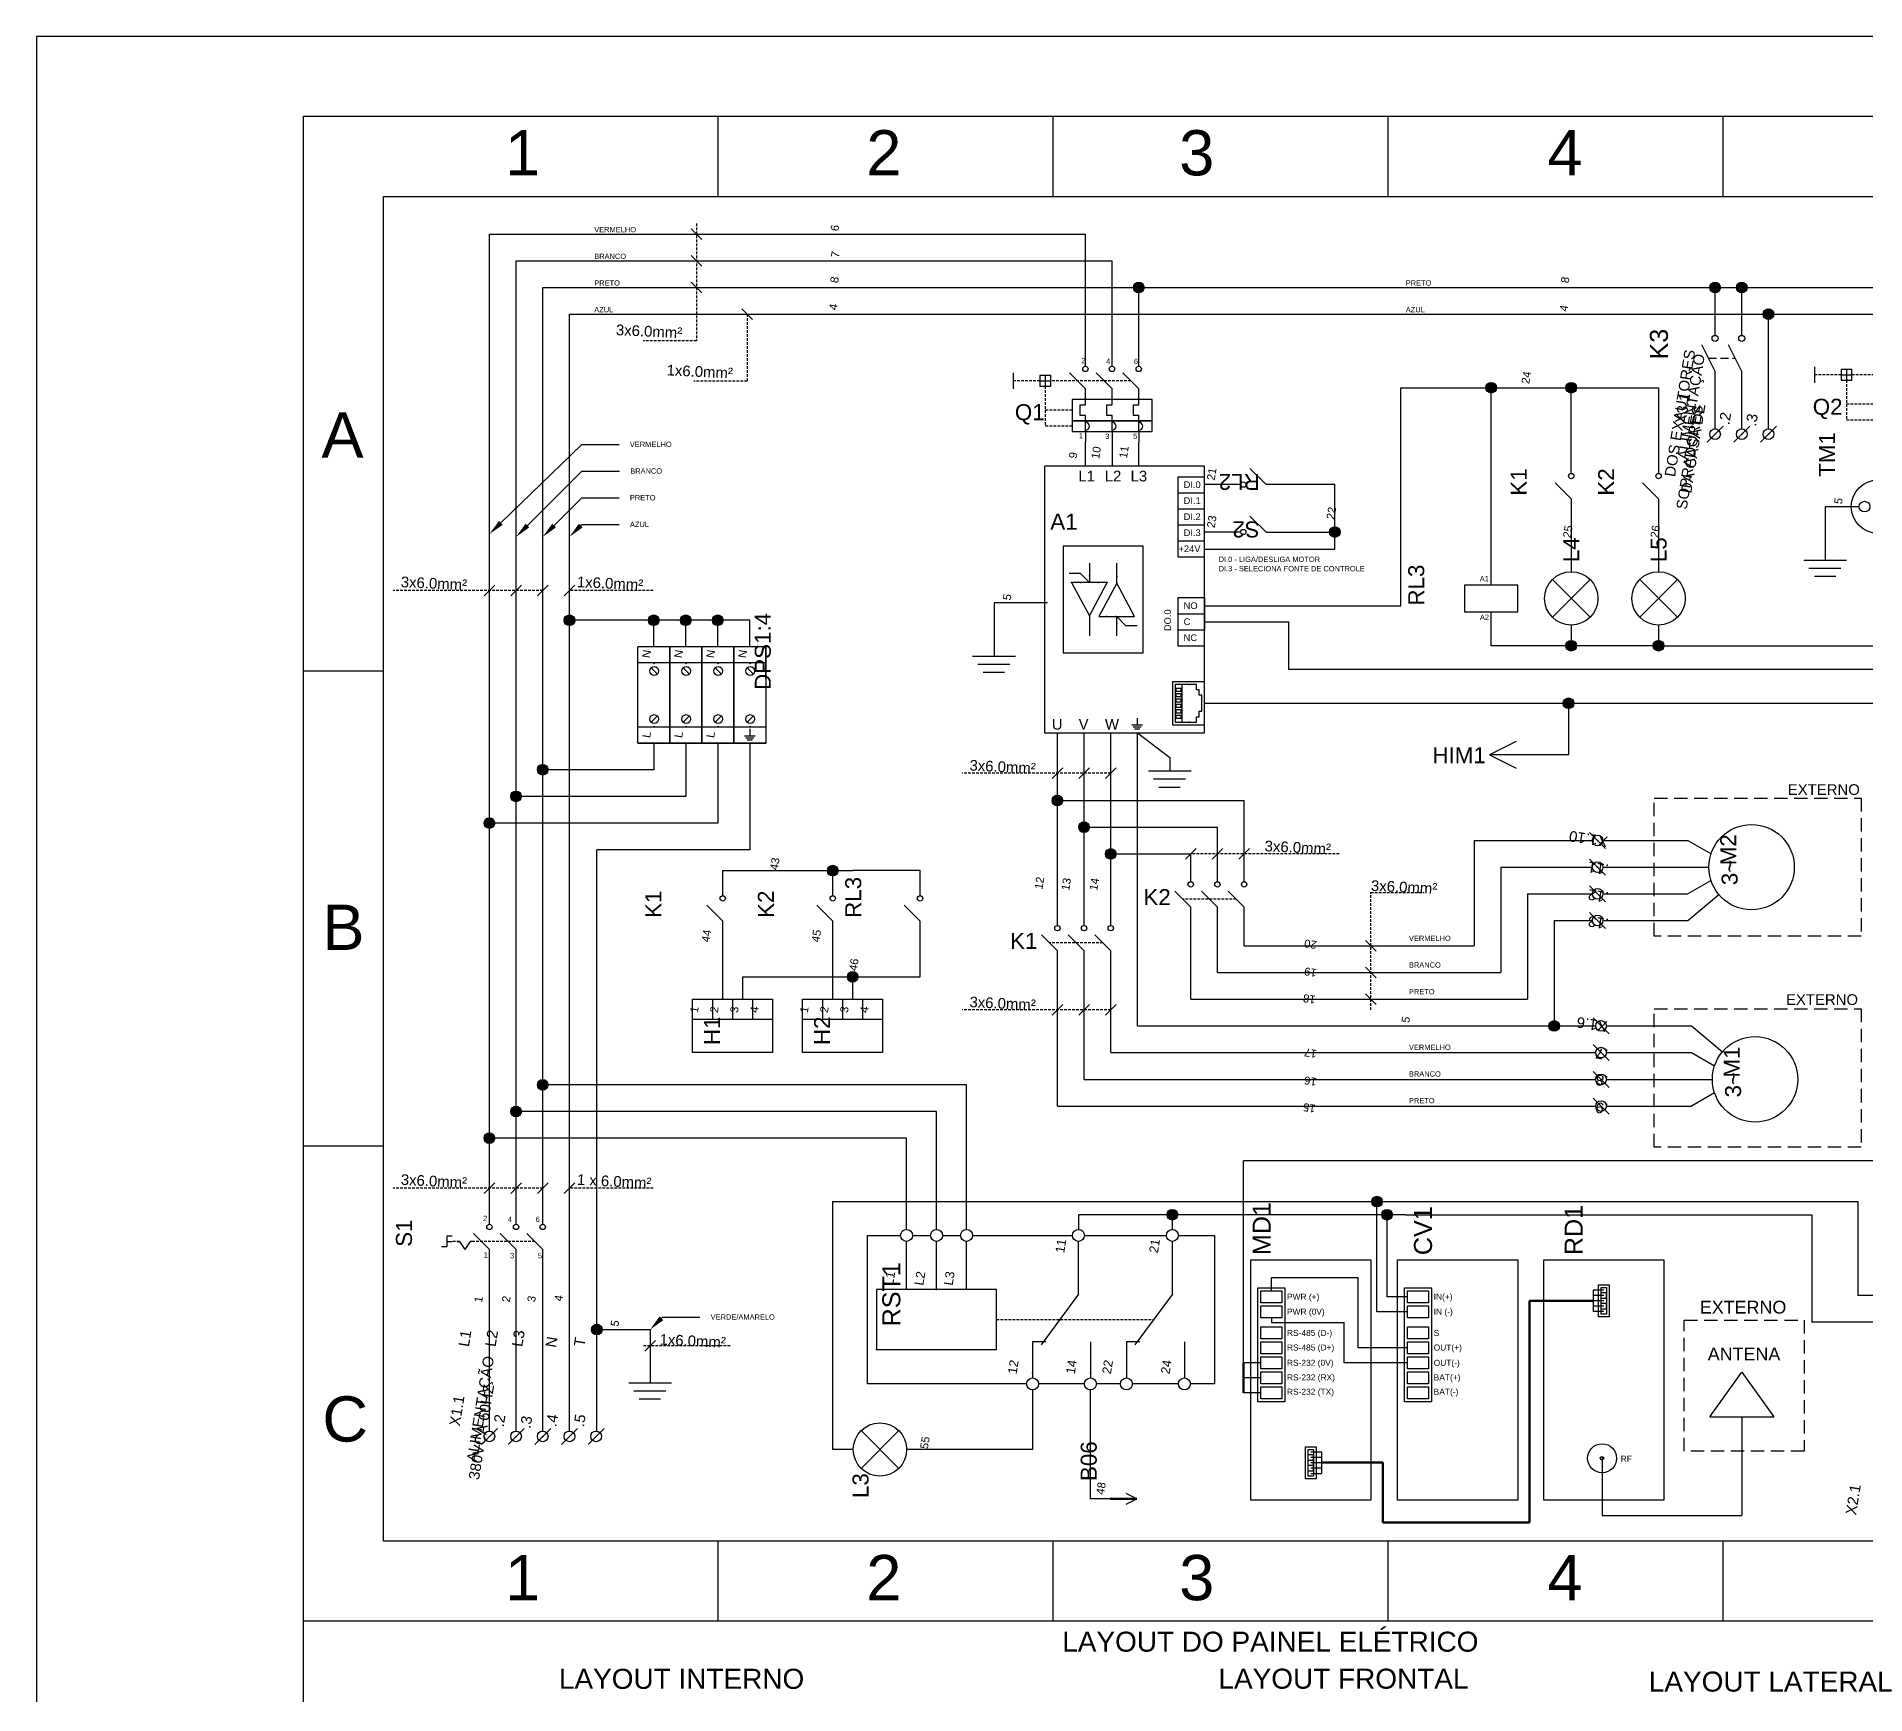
# Model space of a CAD drawing. Header units: millimetres. Extents: x 100 to 940, y 30 to 694.
# Drawn here: x 100 to 442.8, y 383.3 to 693.9 of the extents above; entities that cross this region are included whole.
import ezdxf
from ezdxf import colors
from ezdxf.entities.mleader import LeaderData, LeaderLine
from ezdxf.enums import TextEntityAlignment as Align
from ezdxf.math import Vec2, Vec3

# ---------------------------------------------------------------- set-up
doc = ezdxf.new("R2010")
doc.units = ezdxf.units.MM
doc.linetypes.add('DASHED', pattern=[0.75, 0.5, -0.25])
doc.styles.add('Annotative', font='arial.ttf')
doc.styles.add('Notes', font='arial.ttf', dxfattribs={"height": 3})

msp = doc.modelspace()

# ---------------------------------------------------------------- hatches: boundary and pattern name
for points in [[(307.57, 646.92, 1), (305.57, 646.92, 1)], [(415.6, 646.92, 1), (413.6, 646.92, 1)], [(420.6, 646.92, 1), (418.6, 646.92, 1)], [(425.6, 641.92, 1), (423.6, 641.92, 1)], [(373.64, 628.14, 1), (371.64, 628.14, 1)], [(388.64, 628.14, 1), (386.64, 628.14, 1)], [(344.32, 601.09, 1), (342.32, 601.09, 1)], [(200.87, 584.56, 1), (198.87, 584.56, 1)], [(216.67, 584.56, 1), (214.67, 584.56, 1)], [(222.67, 584.56, 1), (220.67, 584.56, 1)], [(228.67, 584.56, 1), (226.67, 584.56, 1)], [(388.64, 579.8, 1), (386.64, 579.8, 1)], [(405.01, 579.8, 1), (403.01, 579.8, 1)], [(388.14, 569, 1), (386.14, 569, 1)], [(195.87, 556.56, 1), (193.87, 556.56, 1)], [(190.87, 551.56, 1), (188.87, 551.56, 1)], [(292.33, 550.78, 1), (290.33, 550.78, 1)], [(185.87, 546.56, 1), (183.87, 546.56, 1)], [(297.33, 545.78, 1), (295.33, 545.78, 1)], [(302.33, 540.78, 1), (300.33, 540.78, 1)], [(250.22, 537.65, 1), (248.22, 537.65, 1)], [(253.97, 517.75, 1), (251.97, 517.75, 1)], [(385.44, 508.54, 1), (383.44, 508.54, 1)], [(195.87, 497.52, 1), (193.87, 497.52, 1)], [(190.87, 492.52, 1), (188.87, 492.52, 1)], [(185.87, 487.52, 1), (183.87, 487.52, 1)], [(352.23, 475.63, 1), (350.23, 475.63, 1)], [(313.88, 473.17, 1), (311.88, 473.17, 1)], [(354.12, 473.17, 1), (352.12, 473.17, 1)], [(206, 451.65, 1), (204, 451.65, 1)]]:
    msp.add_hatch(color=256).paths.add_polyline_path(points)

# ---------------------------------------------------------------- linework, layer by layer
for p, q in [((227.78, 664), (227.78, 679)), ((290.56, 664), (290.56, 679)), ((353.33, 664), (353.33, 679)), ((416.11, 664), (416.11, 679)), ((184.87, 601.2), (184.87, 656.92)), ((184.87, 656.92), (296.57, 656.92)), ((222.7, 657.92), (224.7, 655.92)), ((296.57, 634.17), (296.57, 656.92)), ((189.87, 601.2), (189.87, 651.92)), ((189.87, 651.92), (301.57, 651.92)), ((222.7, 652.92), (224.7, 650.92)), ((301.57, 634.17), (301.57, 651.92)), ((222.7, 647.92), (224.7, 645.92)), ((194.87, 601.2), (194.87, 646.92)), ((194.87, 646.92), (410.6, 646.92)), ((306.57, 634.17), (306.57, 646.92)), ((410.6, 646.92), (513.59, 646.92)), ((199.87, 432.64), (199.87, 641.92)), ((199.87, 641.92), (410.6, 641.92)), ((232.2, 642.92), (234.2, 640.92)), ((410.6, 641.92), (518.59, 641.92)), ((296.57, 632.17), (296.57, 634.17)), ((301.57, 632.17), (301.57, 634.17)), ((306.57, 632.17), (306.57, 634.17)), ((414.6, 631.2), (412.12, 636.16)), ((419.6, 631.2), (417.12, 636.16)), ((283.07, 630.92), (283.07, 627.92)), ((296.57, 627.92), (293.57, 630.92)), ((301.57, 627.92), (298.57, 630.92)), ((306.57, 627.92), (303.57, 630.92)), ((433.21, 632.08), (433.21, 629.08)), ((439.21, 631.58), (439.21, 629.58)), ((288.07, 629.42), (290.07, 629.42)), ((289.07, 630.42), (289.07, 628.42)), ((296.57, 625.92), (296.57, 627.92)), ((301.57, 625.92), (301.57, 627.92)), ((306.57, 625.92), (306.57, 627.92)), ((438.21, 630.58), (440.21, 630.58)), ((295.57, 622.92), (295.57, 624.92)), ((295.57, 624.92), (296.57, 624.91)), ((296.57, 624.91), (296.57, 625.92)), ((300.57, 622.92), (300.57, 624.92)), ((300.57, 624.92), (301.57, 624.92)), ((301.57, 624.92), (301.57, 625.92)), ((305.57, 622.92), (305.57, 624.92)), ((305.57, 624.92), (306.57, 624.92)), ((306.57, 624.92), (306.57, 625.92)), ((296.57, 622.92), (295.57, 622.92)), ((296.57, 621.92), (296.57, 622.92)), ((296.57, 619.92), (296.57, 621.92)), ((301.57, 622.92), (300.57, 622.92)), ((301.57, 621.92), (301.57, 622.92)), ((301.57, 619.92), (301.57, 621.92)), ((306.57, 622.92), (305.57, 622.92)), ((306.57, 621.92), (306.57, 622.92)), ((306.57, 619.92), (306.57, 621.92)), ((413.1, 617.94), (416.1, 620.94)), ((418.1, 617.94), (421.1, 620.94)), ((423.1, 617.94), (426.1, 620.94)), ((296.57, 619.92), (296.57, 617.92)), ((296.57, 613.46), (296.57, 617.92)), ((301.57, 619.92), (301.57, 617.92)), ((301.57, 617.92), (301.57, 613.46)), ((306.57, 619.92), (306.57, 617.92)), ((306.57, 613.46), (306.57, 617.92)), ((313.89, 611.46), (313.89, 596.46)), ((313.89, 611.46), (318.89, 611.46)), ((330.43, 609.99), (327.43, 612.99)), ((387.64, 607.33), (384.64, 610.33)), ((404.01, 607.33), (401.01, 610.33)), ((313.89, 608.46), (318.89, 608.46)), ((325.68, 609.99), (318.89, 609.99)), ((343.32, 609.99), (330.43, 609.99)), ((343.32, 597.89), (343.32, 609.99)), ((313.89, 605.46), (318.89, 605.46)), ((330.43, 601.09), (327.43, 604.09)), ((441.62, 605.84), (435.25, 605.84)), ((435.25, 605.84), (435.25, 595.84)), ((184.87, 471.38), (184.87, 601.2)), ((189.87, 471.38), (189.87, 601.2)), ((194.87, 471.38), (194.87, 601.2)), ((313.89, 602.46), (318.89, 602.46)), ((325.68, 601.09), (318.89, 601.09)), ((330.43, 601.09), (343.32, 601.09)), ((313.89, 599.46), (318.89, 599.46)), ((313.89, 596.46), (318.89, 596.46)), ((318.89, 597.89), (322.09, 597.89)), ((318.89, 593.46), (318.89, 596.46)), ((322.09, 597.89), (343.32, 597.89)), ((295.66, 593.33), (293.52, 593.33)), ((297.32, 591.67), (295.66, 593.33)), ((297.32, 595.25), (297.32, 591.67)), ((302.45, 591.5), (302.45, 595.25)), ((431.25, 595.84), (439.25, 595.84)), ((432.2, 594.34), (438.2, 594.34)), ((185.87, 591.14), (183.87, 589.14)), ((190.87, 591.14), (188.87, 589.14)), ((195.87, 591.14), (193.87, 589.14)), ((200.87, 591.14), (198.87, 589.14)), ((300.66, 591.67), (293.99, 591.67)), ((293.99, 591.67), (297.32, 585.42)), ((297.32, 585.42), (300.66, 591.67)), ((302.45, 591.5), (299.12, 585.25)), ((305.78, 585.25), (302.45, 591.5)), ((391.18, 592.19), (384.11, 585.12)), ((384.11, 592.19), (391.18, 585.12)), ((407.55, 592.19), (400.48, 585.12)), ((400.48, 592.19), (407.55, 585.12)), ((433.21, 592.84), (437.21, 592.84)), ((289.45, 587.82), (279.45, 587.82)), ((279.45, 587.82), (279.45, 577.82)), ((313.89, 588.8), (318.89, 588.8)), ((233.67, 584.56), (199.87, 584.56)), ((215.67, 579.56), (215.67, 584.56)), ((221.67, 579.56), (221.67, 584.56)), ((227.67, 579.56), (227.67, 584.56)), ((233.67, 579.56), (233.67, 584.56)), ((297.32, 585.42), (297.32, 581.67)), ((299.12, 585.25), (305.78, 585.25)), ((302.45, 581.67), (302.45, 585.25)), ((302.45, 585.25), (304.11, 583.59)), ((304.11, 583.59), (306.26, 583.59)), ((313.89, 585.8), (318.89, 585.8)), ((313.89, 582.8), (318.89, 582.8)), ((387.64, 583.66), (387.64, 579.8)), ((404.01, 583.66), (404.01, 579.8)), ((212.67, 561.56), (212.67, 579.56)), ((218.67, 579.56), (212.67, 579.56)), ((218.67, 579.56), (218.67, 561.56)), ((218.67, 573.56), (218.67, 579.56)), ((218.67, 561.56), (218.67, 579.56)), ((224.67, 579.56), (218.67, 579.56)), ((224.67, 579.56), (224.67, 561.56)), ((224.67, 573.56), (224.67, 579.56)), ((224.67, 561.56), (224.67, 579.56)), ((230.67, 579.56), (224.67, 579.56)), ((230.67, 579.56), (230.67, 561.56)), ((230.67, 573.56), (230.67, 579.56)), ((230.67, 561.56), (230.67, 579.56)), ((236.67, 579.56), (230.67, 579.56)), ((236.67, 579.56), (236.67, 561.56)), ((236.67, 573.56), (236.67, 579.56)), ((313.89, 579.8), (318.89, 579.8)), ((218.67, 576.56), (212.67, 576.56)), ((224.67, 576.56), (218.67, 576.56)), ((230.67, 576.56), (224.67, 576.56)), ((236.67, 576.56), (230.67, 576.56)), ((275.45, 577.82), (283.45, 577.82)), ((276.4, 576.32), (282.4, 576.32)), ((165, 575), (150, 575)), ((216.35, 574.49), (215.19, 575.64)), ((222.35, 574.49), (221.19, 575.64)), ((228.35, 574.49), (227.19, 575.64)), ((234.35, 574.49), (233.19, 575.64)), ((277.41, 574.82), (281.41, 574.82)), ((317.39, 572.5), (313.39, 572.5)), ((313.39, 572.5), (313.39, 565.5)), ((314.72, 565.5), (314.72, 572.5)), ((317.39, 571.5), (317.39, 572.5)), ((317.89, 571.5), (317.39, 571.5)), ((317.89, 570.5), (317.89, 571.5)), ((318.39, 570.5), (317.89, 570.5)), ((318.39, 567.5), (318.39, 570.5)), ((216.35, 566.64), (215.19, 565.49)), ((222.35, 566.64), (221.19, 565.49)), ((228.35, 566.64), (227.19, 565.49)), ((234.35, 566.64), (233.19, 565.49)), ((306.29, 566.21), (306.29, 564.96)), ((317.39, 565.5), (317.39, 566.5)), ((317.39, 566.5), (317.89, 566.5)), ((317.89, 566.5), (317.89, 567.5)), ((317.89, 567.5), (318.39, 567.5)), ((218.67, 564.56), (212.67, 564.56)), ((224.67, 564.56), (218.67, 564.56)), ((230.67, 564.56), (224.67, 564.56)), ((236.67, 564.56), (230.67, 564.56)), ((232.67, 562.94), (234.67, 562.94)), ((232.91, 562.56), (234.41, 562.56)), ((233.16, 562.19), (234.16, 562.19)), ((233.67, 564.19), (233.67, 562.94)), ((291.33, 527.37), (291.33, 563.46)), ((296.33, 527.37), (296.33, 563.46)), ((301.33, 527.37), (301.33, 563.46)), ((305.29, 564.96), (307.29, 564.96)), ((305.53, 564.59), (307.03, 564.59)), ((305.78, 564.21), (306.78, 564.21)), ((306.33, 508.54), (306.33, 563.46)), ((306.33, 563.46), (312.4, 558.82)), ((313.39, 565.5), (317.39, 565.5)), ((212.67, 561.56), (218.67, 561.56)), ((218.67, 561.56), (212.67, 561.56)), ((215.67, 561.56), (215.67, 556.56)), ((218.67, 561.56), (224.67, 561.56)), ((224.67, 561.56), (218.67, 561.56)), ((221.67, 561.56), (221.67, 551.56)), ((224.67, 561.56), (230.67, 561.56)), ((230.67, 561.56), (224.67, 561.56)), ((227.67, 561.56), (227.67, 546.56)), ((230.67, 561.56), (236.67, 561.56)), ((236.67, 561.56), (230.67, 561.56)), ((233.67, 561.56), (233.67, 541.56)), ((312.4, 558.82), (312.4, 556.32)), ((215.67, 556.56), (194.87, 556.56)), ((292.33, 556.9), (290.33, 554.9)), ((297.33, 556.9), (295.33, 554.9)), ((302.33, 556.9), (300.33, 554.9)), ((308.4, 556.32), (316.4, 556.32)), ((309.35, 554.82), (315.35, 554.82)), ((310.36, 553.32), (314.36, 553.32)), ((221.67, 551.56), (189.87, 551.56)), ((291.33, 550.78), (326.33, 550.78)), ((326.33, 535.57), (326.33, 550.78)), ((227.67, 546.56), (184.87, 546.56)), ((296.33, 545.78), (321.32, 545.78)), ((321.32, 535.57), (321.32, 545.78)), ((317.33, 541.78), (315.33, 539.78)), ((322.33, 541.78), (320.33, 539.78)), ((327.33, 541.78), (325.33, 539.78)), ((369.44, 543.3), (391.58, 543.3)), ((369.44, 543.3), (369.44, 523.54)), ((394.08, 541.8), (391.08, 544.8)), ((393.58, 543.3), (409.51, 543.3)), ((409.51, 543.3), (413.84, 540.8)), ((233.67, 541.56), (205, 541.56)), ((205, 451.65), (205, 541.56)), ((301.33, 540.78), (316.33, 540.78)), ((316.33, 535.57), (316.33, 540.78)), ((374.44, 538.3), (391.58, 538.3)), ((374.44, 538.3), (374.44, 518.54)), ((394.08, 536.8), (391.08, 539.8)), ((393.58, 538.3), (413.44, 538.3)), ((228.61, 537.65), (249.22, 537.65)), ((228.61, 532.95), (228.61, 537.65)), ((249.22, 532.95), (249.22, 537.65)), ((249.22, 537.65), (252.97, 537.65)), ((394.08, 531.8), (391.08, 534.8)), ((413.84, 535.8), (409.51, 533.3)), ((316.33, 530.82), (313.33, 533.82)), ((321.33, 530.82), (318.33, 533.82)), ((326.33, 530.82), (323.33, 533.82)), ((379.44, 533.3), (391.58, 533.3)), ((379.44, 533.3), (379.44, 513.54)), ((393.58, 533.3), (409.51, 533.3)), ((409.51, 528.3), (415.31, 533.17)), ((228.61, 528.2), (225.61, 531.2)), ((228.61, 513.54), (228.61, 528.2)), ((249.22, 528.2), (246.22, 531.2)), ((249.22, 513.54), (249.22, 528.2)), ((265.59, 528.2), (262.59, 531.2)), ((316.33, 513.54), (316.33, 530.82)), ((321.33, 518.54), (321.33, 530.82)), ((326.33, 523.54), (326.33, 530.82)), ((384.44, 528.3), (384.44, 508.54)), ((384.44, 528.3), (391.58, 528.3)), ((394.08, 526.8), (391.08, 529.8)), ((393.58, 528.3), (409.51, 528.3)), ((291.33, 522.62), (288.33, 525.62)), ((296.33, 522.62), (293.33, 525.62)), ((301.33, 522.62), (298.33, 525.62)), ((351.06, 522.54), (349.06, 524.54)), ((291.33, 493.54), (291.33, 522.62)), ((296.33, 498.54), (296.33, 522.62)), ((301.33, 503.54), (301.33, 522.62)), ((326.33, 523.54), (369.44, 523.54)), ((232.36, 513.54), (232.36, 517.75)), ((252.97, 513.54), (252.97, 517.75)), ((321.33, 518.54), (374.44, 518.54)), ((351.06, 517.54), (349.06, 519.54)), ((351.06, 512.54), (349.06, 514.54)), ((226.67, 513.54), (226.67, 509.79)), ((230.42, 513.54), (230.42, 509.79)), ((234.17, 513.54), (234.17, 509.79)), ((237.92, 513.54), (237.92, 509.79)), ((247.28, 513.54), (247.28, 509.79)), ((251.03, 513.54), (251.03, 509.79)), ((254.78, 513.54), (254.78, 509.79)), ((292.33, 512.56), (290.33, 510.56)), ((297.33, 512.56), (295.33, 510.56)), ((302.33, 512.56), (300.33, 510.56)), ((316.33, 513.54), (379.44, 513.54)), ((222.92, 509.79), (237.92, 509.79)), ((243.53, 509.79), (258.53, 509.79)), ((306.33, 508.54), (392.23, 508.54)), ((394.73, 507.04), (391.73, 510.04)), ((394.23, 508.54), (410.16, 508.54)), ((410.16, 508.54), (415.96, 503.68)), ((394.73, 502.04), (391.73, 505.04)), ((301.33, 503.54), (392.23, 503.54)), ((394.23, 503.54), (410.16, 503.54)), ((410.16, 503.54), (414.49, 501.04)), ((274.3, 497.52), (194.87, 497.52)), ((296.33, 498.54), (392.23, 498.54)), ((394.73, 497.04), (391.73, 500.04)), ((394.23, 498.54), (414.09, 498.54)), ((394.73, 492.04), (391.73, 495.04)), ((414.49, 496.04), (410.16, 493.54)), ((268.68, 492.52), (189.87, 492.52)), ((291.33, 493.54), (392.23, 493.54)), ((394.23, 493.54), (410.16, 493.54)), ((263.05, 487.52), (184.87, 487.52)), ((165, 486), (150, 486)), ((185.87, 479.13), (183.87, 477.13)), ((190.87, 479.13), (188.87, 477.13)), ((195.87, 479.13), (193.87, 477.13)), ((200.87, 479.13), (198.87, 477.13)), ((184.87, 471.38), (184.87, 474.62)), ((189.87, 471.38), (189.87, 474.87)), ((194.87, 471.38), (194.87, 474.87)), ((184.87, 466.63), (181.87, 469.63)), ((189.87, 466.63), (186.87, 469.63)), ((194.87, 466.63), (191.87, 469.63)), ((176.89, 467.13), (175.89, 467.13)), ((177.89, 469.13), (176.89, 469.13)), ((176.89, 469.13), (176.89, 467.13)), ((176.89, 468.13), (177.89, 468.13)), ((178.79, 468.13), (179.29, 468.13)), ((179.29, 468.13), (180.29, 466.63)), ((181.29, 468.13), (180.29, 466.63)), ((181.79, 468.13), (181.29, 468.13)), ((184.87, 432.64), (184.87, 466.63)), ((184.87, 464.63), (184.87, 466.63)), ((189.87, 432.64), (189.87, 466.63)), ((189.87, 464.63), (189.87, 466.63)), ((194.87, 432.64), (194.87, 466.63)), ((194.87, 464.63), (194.87, 466.63)), ((331.43, 458.91), (331.43, 461.4)), ((331.43, 461.4), (347.68, 461.4)), ((347.68, 448.22), (347.68, 461.4)), ((392.73, 460.06), (393.73, 460.06)), ((356.96, 457.78), (353.12, 457.78)), ((393.73, 459.06), (391.73, 459.06)), ((391.73, 459.06), (391.73, 455.06)), ((393.73, 458.06), (391.73, 458.06)), ((393.73, 457.06), (391.73, 457.06)), ((393.73, 456.06), (391.73, 456.06)), ((394.23, 458.56), (393.23, 458.56)), ((393.23, 457.56), (394.23, 457.56)), ((394.23, 456.56), (393.23, 456.56)), ((394.23, 457.56), (394.23, 458.56)), ((394.23, 455.56), (394.23, 456.56)), ((575.49, 458.01), (441.36, 458.01)), ((331.43, 453.85), (331.43, 452.96)), ((331.43, 452.96), (345.1, 452.96)), ((345.1, 445.41), (345.1, 452.96)), ((356.96, 454.97), (351.23, 454.97)), ((393.73, 455.06), (391.73, 455.06)), ((393.23, 454.56), (393.23, 455.56)), ((393.23, 455.56), (394.23, 455.56)), ((525.44, 453.01), (432.71, 453.01)), ((205, 432.65), (205, 451.65)), ((205, 451.65), (215, 451.65)), ((216, 449.6), (214, 447.6)), ((215, 451.65), (215, 441.65)), ((356.96, 448.22), (347.68, 448.22)), ((329.46, 445.41), (326.21, 445.41)), ((329.46, 442.6), (326.21, 442.6)), ((356.96, 445.41), (345.1, 445.41)), ((413.59, 435.27), (419.59, 443.67)), ((419.59, 443.67), (425.59, 435.27)), ((211, 441.65), (219, 441.65)), ((211.96, 440.15), (217.96, 440.15)), ((297.53, 419.96), (297.53, 440.35)), ((329.46, 439.78), (326.21, 439.78)), ((212.96, 438.65), (216.96, 438.65)), ((183.37, 430.14), (186.37, 433.14)), ((188.37, 430.14), (191.37, 433.14)), ((193.37, 430.14), (196.37, 433.14)), ((198.37, 430.14), (201.37, 433.14)), ((203.37, 430.14), (206.37, 433.14)), ((261.61, 432.71), (254.54, 425.64)), ((254.54, 432.71), (261.61, 425.64)), ((413.59, 435.27), (425.59, 435.27)), ((337.85, 429.68), (338.85, 429.68)), ((338.85, 428.71), (340.85, 428.71)), ((340.85, 428.71), (340.85, 424.71)), ((339.35, 428.18), (338.35, 428.18)), ((338.35, 427.18), (339.35, 427.18)), ((339.35, 426.18), (338.35, 426.18)), ((338.35, 424.18), (338.35, 425.18)), ((338.35, 425.18), (339.35, 425.18)), ((338.85, 427.71), (340.85, 427.71)), ((338.85, 426.71), (340.85, 426.71)), ((338.85, 425.71), (340.85, 425.71)), ((339.35, 427.18), (339.35, 428.18)), ((339.35, 426.18), (339.35, 427.18)), ((339.35, 425.18), (339.35, 426.18)), ((338.85, 424.71), (340.85, 424.71)), ((301.24, 419.96), (297.53, 419.96)), ((306.22, 419.96), (304.22, 420.96)), ((304.22, 418.96), (306.22, 419.96)), ((730, 412), (165, 412)), ((227.78, 397), (227.78, 412)), ((290.56, 397), (290.56, 412)), ((353.33, 397), (353.33, 412)), ((416.11, 397), (416.11, 412)), ((165, 397), (150, 397))]:
    msp.add_line(p, q)
at = {"linetype": 'DASHED'}
for p, q in [((223.7, 658.92), (223.7, 636.92)), ((233.2, 641.92), (233.2, 629.38)), ((223.7, 636.92), (213.7, 636.92)), ((233.2, 629.38), (223.2, 629.38)), ((288.07, 629.42), (283.07, 629.42)), ((289.07, 628.42), (289.07, 620.92)), ((305.07, 629.42), (290.07, 629.42)), ((438.21, 630.58), (433.21, 630.58)), ((439.21, 629.58), (439.21, 622.08)), ((445.21, 630.58), (440.21, 630.58)), ((294.07, 623.92), (289.07, 623.92)), ((444.21, 625.08), (439.21, 625.08)), ((294.07, 620.92), (289.07, 620.92)), ((444.21, 622.08), (439.21, 622.08)), ((194.87, 590.14), (166.86, 590.14)), ((215.59, 590.14), (199.87, 590.14)), ((301.33, 555.9), (273.48, 555.9)), ((344.17, 540.78), (316.33, 540.78)), ((324.83, 532.32), (314.83, 532.32)), ((350.07, 511.54), (350.07, 533.54)), ((350.07, 533.54), (360.07, 533.54)), ((299.83, 524.12), (289.83, 524.12)), ((301.33, 511.56), (273.48, 511.56)), ((194.87, 478.13), (166.86, 478.13)), ((215.59, 478.13), (199.87, 478.13)), ((179.29, 468.13), (177.89, 468.13)), ((193.37, 468.13), (181.29, 468.13)), ((279.93, 453.55), (309.38, 453.55)), ((230, 448.6), (213.5, 448.6))]:
    msp.add_line(p, q, dxfattribs=at)
at = {"lineweight": 30}
for p, q in [((414.6, 637.95), (414.6, 646.92)), ((419.6, 637.95), (419.6, 646.92)), ((424.6, 620.44), (424.6, 641.92)), ((414.6, 620.44), (414.6, 631.2)), ((419.6, 620.44), (419.6, 631.2)), ((355.68, 615.79), (355.68, 628.14)), ((355.68, 628.14), (404.01, 628.14)), ((372.64, 591.16), (372.64, 628.14)), ((387.64, 612.08), (387.64, 628.14)), ((404.01, 628.14), (404.01, 612.08)), ((355.68, 587.3), (355.68, 615.79)), ((387.64, 607.33), (387.64, 593.66)), ((404.01, 607.33), (404.01, 593.66)), ((313.89, 588.8), (313.89, 579.8)), ((318.89, 588.8), (318.89, 585.8)), ((318.89, 587.3), (355.68, 587.3)), ((372.64, 579.8), (372.64, 586.16)), ((318.89, 585.8), (318.89, 582.8)), ((318.89, 584.3), (334.69, 584.3)), ((334.69, 575.35), (334.69, 584.3)), ((404.01, 579.8), (372.64, 579.8)), ((404.01, 579.8), (500.76, 579.8)), ((468.45, 575.35), (334.69, 575.35)), ((318.89, 569), (447.98, 569)), ((387.14, 569), (387.14, 559.36)), ((377.29, 561.86), (372.29, 559.36)), ((387.14, 559.36), (372.29, 559.36)), ((372.29, 559.36), (377.29, 556.86)), ((265.59, 537.65), (252.97, 537.65)), ((265.59, 532.95), (265.59, 537.65)), ((265.59, 517.75), (265.59, 528.2)), ((232.36, 517.75), (252.97, 517.75)), ((252.97, 517.75), (265.59, 517.75)), ((274.3, 470.43), (274.3, 497.52)), ((268.68, 470.43), (268.68, 492.52)), ((263.05, 470.43), (263.05, 487.52)), ((452.69, 483.26), (326.21, 483.26)), ((326.21, 445.41), (326.21, 483.26)), ((249.16, 475.63), (441.36, 475.63)), ((249.16, 475.63), (249.16, 429.19)), ((356.53, 473.17), (295.28, 473.17)), ((295.28, 473.17), (295.28, 470.43)), ((312.88, 470.43), (312.88, 473.17)), ((351.23, 454.97), (351.23, 475.63)), ((353.15, 457.78), (353.15, 473.17)), ((356.53, 473.17), (432.71, 473.17)), ((432.71, 473.17), (432.71, 453.01)), ((441.36, 475.63), (441.36, 458.01)), ((263.05, 459.18), (263.05, 468.18)), ((268.68, 459.18), (268.68, 468.18)), ((274.3, 459.18), (274.3, 468.18)), ((295.28, 458.29), (295.28, 468.18)), ((312.88, 458.29), (312.88, 468.18)), ((295.28, 458.29), (288.27, 448.82)), ((312.88, 458.29), (305.87, 448.82)), ((289.19, 449.35), (286.68, 449.35)), ((286.68, 449.35), (286.68, 442.6)), ((297.53, 449.35), (297.53, 442.6)), ((306.8, 449.35), (304.28, 449.35)), ((304.28, 449.35), (304.28, 442.6)), ((315.13, 449.35), (315.13, 442.6)), ((286.68, 440.35), (286.68, 429.19)), ((419.59, 435.27), (419.59, 416.8)), ((253.07, 429.19), (249.16, 429.19)), ((286.68, 429.19), (263.07, 429.19)), ((393.42, 427.71), (393.42, 416.8)), ((393.42, 416.8), (419.59, 416.8))]:
    msp.add_line(p, q, dxfattribs=at)
at = {"linetype": 'DASHED', "lineweight": 30, "ltscale": 3}
msp.add_line((413.36, 633.68), (418.36, 633.68), dxfattribs=at)
at = {"lineweight": 50}
for p, q in [((391.73, 457.06), (379.79, 457.06)), ((379.79, 457.06), (379.79, 415.48)), ((326.21, 445.41), (326.21, 439.78)), ((340.85, 426.71), (352.32, 426.71)), ((352.32, 415.48), (352.32, 426.71)), ((306.22, 419.96), (301.24, 419.96)), ((379.79, 415.48), (352.32, 415.48))]:
    msp.add_line(p, q, dxfattribs=at)
for points in [[(100, 100), (940, 100), (940, 693.94), (100, 693.94)], [(150, 679), (925, 679), (925, 115), (150, 115)], [(438.21, 629.58), (440.21, 629.58), (440.21, 631.58), (438.21, 631.58)], [(288.07, 628.42), (290.07, 628.42), (290.07, 630.42), (288.07, 630.42)], [(294.07, 621.92), (309.07, 621.92), (309.07, 625.92), (294.07, 625.92)], [(294.07, 619.92), (309.07, 619.92), (309.07, 621.92), (294.07, 621.92)], [(288.89, 563.46), (318.89, 563.46), (318.89, 613.46), (288.89, 613.46)], [(292.39, 578.46), (307.39, 578.46), (307.39, 598.46), (292.39, 598.46)], [(367.64, 586.16), (377.64, 586.16), (377.64, 591.16), (367.64, 591.16)], [(318.89, 565), (318.89, 573), (312.89, 573), (312.89, 565)], [(314.53, 571.25), (314.53, 571.75), (313.53, 571.75), (313.53, 571.25)], [(314.53, 570.25), (314.53, 570.75), (313.53, 570.75), (313.53, 570.25)], [(314.53, 570.25), (314.53, 570.75), (313.53, 570.75), (313.53, 570.25)], [(314.53, 569.25), (314.53, 569.75), (313.53, 569.75), (313.53, 569.25)], [(314.53, 569.25), (314.53, 569.75), (313.53, 569.75), (313.53, 569.25)], [(314.53, 569.25), (314.53, 569.75), (313.53, 569.75), (313.53, 569.25)], [(314.53, 568.25), (314.53, 568.75), (313.53, 568.75), (313.53, 568.25)], [(314.53, 568.25), (314.53, 568.75), (313.53, 568.75), (313.53, 568.25)], [(314.53, 568.25), (314.53, 568.75), (313.53, 568.75), (313.53, 568.25)], [(314.53, 568.25), (314.53, 568.75), (313.53, 568.75), (313.53, 568.25)], [(314.53, 567.25), (314.53, 567.75), (313.53, 567.75), (313.53, 567.25)], [(314.53, 567.25), (314.53, 567.75), (313.53, 567.75), (313.53, 567.25)], [(314.53, 567.25), (314.53, 567.75), (313.53, 567.75), (313.53, 567.25)], [(314.53, 566.25), (314.53, 566.75), (313.53, 566.75), (313.53, 566.25)], [(314.53, 566.25), (314.53, 566.75), (313.53, 566.75), (313.53, 566.25)], [(222.92, 513.54), (237.92, 513.54), (237.92, 503.54), (222.92, 503.54)], [(243.53, 513.54), (258.53, 513.54), (258.53, 503.54), (243.53, 503.54)], [(327.6, 464.7), (350.1, 464.7), (350.1, 419.7), (327.6, 419.7)], [(355.1, 464.7), (377.6, 464.7), (377.6, 419.7), (355.1, 419.7)], [(382.48, 464.7), (404.98, 464.7), (404.98, 419.7), (382.48, 419.7)], [(328.9, 438.1), (328.9, 459.47), (333.96, 459.47), (333.96, 438.1)], [(356.4, 438.1), (356.4, 459.47), (361.46, 459.47), (361.46, 438.1)], [(392.73, 460.06), (394.73, 460.06), (394.73, 454.06), (392.73, 454.06)], [(393.23, 454.56), (393.23, 459.56), (394.23, 459.56), (394.23, 454.56)], [(329.46, 456.66), (329.46, 458.91), (333.4, 458.91), (333.4, 456.66)], [(329.46, 453.85), (329.46, 456.1), (333.4, 456.1), (333.4, 453.85)], [(356.96, 456.66), (356.96, 458.91), (360.9, 458.91), (360.9, 456.66)], [(356.96, 453.85), (356.96, 456.1), (360.9, 456.1), (360.9, 453.85)], [(329.46, 449.91), (329.46, 452.16), (333.4, 452.16), (333.4, 449.91)], [(329.46, 447.1), (329.46, 449.35), (333.4, 449.35), (333.4, 447.1)], [(356.96, 449.91), (356.96, 452.16), (360.9, 452.16), (360.9, 449.91)], [(356.96, 447.1), (356.96, 449.35), (360.9, 449.35), (360.9, 447.1)], [(329.46, 444.28), (329.46, 446.53), (333.4, 446.53), (333.4, 444.28)], [(356.96, 444.28), (356.96, 446.53), (360.9, 446.53), (360.9, 444.28)], [(329.46, 441.47), (329.46, 443.72), (333.4, 443.72), (333.4, 441.47)], [(356.96, 441.47), (356.96, 443.72), (360.9, 443.72), (360.9, 441.47)], [(329.46, 438.66), (329.46, 440.91), (333.4, 440.91), (333.4, 438.66)], [(356.96, 438.66), (356.96, 440.91), (360.9, 440.91), (360.9, 438.66)], [(337.85, 429.68), (339.85, 429.68), (339.85, 423.68), (337.85, 423.68)], [(338.35, 424.18), (338.35, 429.18), (339.35, 429.18), (339.35, 424.18)]]:
    msp.add_lwpolyline(points, close=True)
for points in [[(165, 412), (165, 664), (730, 664), (730, 412)], [(730, 397), (165, 397)]]:
    msp.add_lwpolyline(points)
at = {"linetype": 'DASHED', "ltscale": 5}
for points in [[(403.18, 551.25), (441.97, 551.25), (441.97, 525.36), (403.18, 525.36)], [(403.18, 511.73), (441.97, 511.73), (441.97, 485.84), (403.18, 485.84)], [(408.83, 453.43), (431.29, 453.43), (431.29, 428.85), (408.83, 428.85)]]:
    msp.add_lwpolyline(points, close=True, dxfattribs=at)
at = {"lineweight": 30}
for points in [[(285.55, 441.47), (255.75, 441.47), (255.75, 469.3), (261.93, 469.3)], [(264.18, 469.3), (267.55, 469.3)], [(269.8, 469.3), (273.18, 469.3)], [(275.43, 469.3), (294.16, 469.3)], [(296.41, 469.3), (311.76, 469.3)], [(314.01, 469.3), (320.76, 469.3), (320.76, 441.47), (316.26, 441.47)], [(296.41, 441.47), (287.8, 441.47)], [(303.16, 441.47), (298.66, 441.47)], [(314.01, 441.47), (305.41, 441.47)]]:
    msp.add_lwpolyline(points, dxfattribs=at)
msp.add_lwpolyline([(257.43, 447.93), (279.93, 447.93), (279.93, 459.18), (257.43, 459.18)], close=True, dxfattribs=at)
for centre, radius in [((306.57, 646.92), 1), ((414.6, 646.92), 1), ((419.6, 646.92), 1), ((424.6, 641.92), 1), ((414.6, 637.39), 0.562), ((419.6, 637.39), 0.562), ((296.57, 631.67), 0.5), ((301.56, 631.67), 0.5), ((306.57, 631.67), 0.5), ((372.64, 628.14), 1), ((387.64, 628.14), 1), ((414.6, 619.44), 1), ((419.6, 619.44), 1), ((424.6, 619.44), 1), ((326.18, 609.99), 0.5), ((387.64, 611.58), 0.5), ((404.01, 611.58), 0.5), ((445.13, 605.86), 5), ((442.62, 605.86), 1), ((326.18, 601.09), 0.5), ((343.32, 601.09), 1), ((387.64, 588.66), 5), ((404.01, 588.66), 5), ((199.87, 584.56), 1), ((215.67, 584.56), 1), ((221.67, 584.56), 1), ((227.67, 584.56), 1), ((387.64, 579.8), 1), ((404.01, 579.8), 1), ((215.77, 575.06), 0.817), ((221.77, 575.06), 0.817), ((227.77, 575.06), 0.817), ((233.77, 575.06), 0.817), ((387.14, 569), 1), ((215.77, 566.06), 0.817), ((221.77, 566.06), 0.817), ((227.77, 566.06), 0.817), ((233.77, 566.06), 0.817), ((194.87, 556.56), 1), ((189.87, 551.56), 1), ((291.33, 550.78), 1), ((184.87, 546.56), 1), ((296.33, 545.78), 1), ((421.44, 538.3), 8), ((301.33, 540.78), 1), ((392.58, 543.3), 1), ((249.22, 537.65), 1), ((392.58, 538.3), 1), ((316.33, 535.07), 0.5), ((321.32, 535.07), 0.5), ((326.33, 535.07), 0.5), ((228.61, 532.45), 0.5), ((249.22, 532.45), 0.5), ((265.59, 532.45), 0.5), ((392.58, 533.3), 1), ((392.58, 528.3), 1), ((291.33, 526.87), 0.5), ((296.32, 526.87), 0.5), ((301.33, 526.87), 0.5), ((252.97, 517.75), 1), ((384.44, 508.54), 1), ((393.23, 508.54), 1), ((393.23, 503.54), 1), ((422.09, 498.54), 8), ((194.87, 497.52), 1), ((393.23, 498.54), 1), ((393.23, 493.54), 1), ((189.87, 492.52), 1), ((184.87, 487.52), 1), ((351.23, 475.63), 1), ((312.88, 473.17), 1), ((353.12, 473.17), 1), ((184.87, 470.88), 0.5), ((189.87, 470.88), 0.5), ((194.87, 470.88), 0.5), ((205, 451.65), 1), ((184.87, 431.64), 1), ((189.87, 431.64), 1), ((194.87, 431.64), 1), ((199.87, 431.64), 1), ((204.87, 431.64), 1), ((258.07, 429.18), 5), ((393.42, 427.53), 2.72), ((393.42, 427.53), 0.331)]:
    msp.add_circle(centre, radius)
for centre in [(263.05, 469.3), (268.68, 469.3), (274.3, 469.3), (295.28, 469.3), (312.88, 469.3), (286.68, 441.47), (297.53, 441.47), (304.28, 441.47), (315.13, 441.47)]:
    msp.add_circle(centre, 1.12, dxfattribs=at)
for centre in [(296.57, 620.92), (301.57, 620.92), (306.57, 620.92)]:
    msp.add_arc(centre, 0.75, 270, 90)
for p in [(419.6, 619.44), (424.6, 619.44), (293.99, 591.67), (295.66, 591.67), (295.66, 591.67), (297.32, 592.92), (298.99, 591.67), (298.99, 591.67), (300.66, 591.67), (302.45, 592.75), (302.45, 591.5), (300.55, 585.25), (300.55, 585.25), (302.21, 585.25), (302.45, 584), (215.77, 576.46), (221.77, 576.46), (227.77, 576.46), (233.77, 576.46), (314.72, 572.5), (316.05, 572.5), (215.77, 564.66), (221.77, 564.66), (227.77, 564.66), (233.77, 564.66), (314.72, 565.5), (316.05, 565.5), (392.58, 543.3), (392.58, 538.3), (393.23, 508.54), (393.23, 503.54), (393.23, 498.54), (189.87, 431.64), (194.87, 431.64)]:
    msp.add_point(p)
for p in [(268.68, 459.18), (268.68, 459.18), (257.43, 447.93), (257.43, 447.93), (286.68, 443.55), (286.68, 443.55), (297.53, 443.55), (297.53, 443.55)]:
    msp.add_point(p, dxfattribs=at)

# ---------------------------------------------------------------- texts
for s, height, style, p in [('1', 8.48, 'Notes', (187.8, 667.93)), ('2', 8.48, 'Notes', (255.51, 667.93)), ('3', 8.48, 'Notes', (314.16, 667.93)), ('4', 8.48, 'Notes', (383.17, 667.93)), ('VERMELHO', 1, 'Annotative', (204.52, 657.27)), ('BRANCO', 1, 'Annotative', (204.52, 652.27)), ('PRETO', 1, 'Annotative', (204.52, 647.27)), ('PRETO', 1, 'Annotative', (356.62, 647.27)), ('AZUL', 1, 'Annotative', (204.52, 642.27)), ('AZUL', 1, 'Annotative', (356.62, 642.27)), ('2', 1, 'Notes', (295.81, 632.73)), ('4', 1, 'Notes', (300.44, 632.58)), ('6', 1, 'Notes', (305.66, 632.58)), ('Q1', 3, 'Notes', (283.36, 622.06)), ('Q2', 3, 'Notes', (432.9, 623.07)), ('A', 8.48, 'Notes', (153.39, 615.03)), ('1', 1, 'Notes', (295.37, 618.67)), ('3', 1, 'Notes', (300.31, 618.54)), ('5', 1, 'Notes', (305.53, 618.54)), ('L1', 2, 'Notes', (295.26, 610.58)), ('L2', 2, 'Notes', (300.2, 610.58)), ('L3', 2, 'Notes', (305.05, 610.58)), ('DI.0', 1.25, 'Notes', (314.99, 609.34)), ('DI.1', 1.25, 'Notes', (314.99, 606.34)), ('A1', 3, 'Notes', (290, 601.55)), ('DI.2', 1.25, 'Notes', (314.99, 603.34)), ('DI.3', 1.25, 'Notes', (314.99, 600.34)), ('+24V', 1.25, 'Notes', (314.02, 597.34)), ('DI.0 - LIGA/DESLIGA MOTOR', 1, 'Notes', (321.55, 595.48)), ('DI.3 - SELECIONA FONTE DE CONTROLE', 1, 'Notes', (321.55, 593.74)), ('A1', 1, 'Notes', (370.49, 591.86)), ('NO', 1.25, 'Notes', (314.99, 586.67)), ('C', 1.25, 'Notes', (314.99, 583.67)), ('A2', 1, 'Notes', (370.52, 584.63)), ('NC', 1.25, 'Notes', (314.99, 580.67)), ('U', 2, 'Notes', (290.29, 564.08)), ('V', 2, 'Notes', (295.31, 564.08)), ('W', 2, 'Notes', (300.25, 564.08)), ('HIM1', 3, 'Notes', (361.62, 557.78)), ('EXTERNO', 2, 'Notes', (428.22, 551.84)), ('K2', 3, 'Notes', (307.45, 531.19)), ('B', 8.48, 'Notes', (153.57, 522.79)), ('K1', 3, 'Notes', (282.45, 522.99)), ('VERMELHO', 1, 'Annotative', (357.22, 524.47)), ('BRANCO', 1, 'Annotative', (357.22, 519.47)), ('PRETO', 1, 'Annotative', (357.22, 514.47)), ('EXTERNO', 2, 'Notes', (427.89, 512.48)), ('VERMELHO', 1, 'Annotative', (357.22, 504.05)), ('BRANCO', 1, 'Annotative', (357.22, 499.05)), ('PRETO', 1, 'Annotative', (357.22, 494.05)), ('2', 1, 'Notes', (183.68, 471.97)), ('4', 1, 'Notes', (188.32, 471.82)), ('6', 1, 'Notes', (193.53, 471.82)), ('1', 1, 'Notes', (183.81, 465.15)), ('3', 1, 'Notes', (188.75, 465.02)), ('5', 1, 'Notes', (193.97, 465.02)), ('C', 8.48, 'Notes', (153.57, 430.66)), ('1', 8.48, 'Notes', (187.8, 400.93)), ('2', 8.48, 'Notes', (255.51, 400.93)), ('3', 8.48, 'Notes', (314.16, 400.93)), ('4', 8.48, 'Notes', (383.17, 400.93))]:
    msp.add_text(s, height=height, dxfattribs=dict(style=style)).set_placement(p)
at = {"style": 'Notes'}
for s, height, rotation, p in [('6', 1.5, 80.899, (250.35, 657.97)), ('7', 1.5, 80.899, (250.45, 653)), ('8', 1.5, 80.899, (250.29, 648.25)), ('8', 1.5, 80.899, (387.23, 648.23)), ('4', 1.5, 80.899, (250.07, 643.17)), ('4', 1.5, 80.899, (387, 642.93)), ('DOS EXAUTORES', 2, 80.899, (408.99, 623.22)), ('ALIMENTAÇÃO', 2, 80.899, (411.11, 624.42)), ('24', 1.5, 80.899, (379.94, 629.92)), ('X3.1', 2, 80.899, (409.5, 624.09)), ('SOPRADORES', 2, 80.899, (410.83, 614.95)), ('DA CASA DE', 2, 80.899, (411.47, 616.61)), ('.2', 2, 80.899, (417.44, 622.23)), ('.3', 2, 80.899, (422.46, 621.96)), ('10', 1.5, 80.899, (299.33, 615.86)), ('11', 1.5, 80.899, (304.54, 615.97)), ('9', 1.5, 80.899, (295.01, 615.37)), ('21', 1.5, 80.899, (320.99, 611.84)), ('5', 1.5, 80.899, (438.46, 606.81)), ('23', 1.5, 80.899, (320.99, 602.93)), ('22', 1.5, 80.899, (343.41, 604.51)), ('25', 1.5, 80.899, (387.73, 601.07)), ('26', 1.5, 80.899, (404.11, 601.07)), ('5', 1.5, 80.899, (282.66, 588.78)), ('N', 1.5, 80.899, (215.07, 578.15)), ('N', 1.5, 80.899, (221.07, 578.15)), ('N', 1.5, 80.899, (227.07, 578.15)), ('N', 1.5, 80.899, (233.07, 578.15)), ('L', 1.5, 80.899, (215.07, 563.02)), ('L', 1.5, 80.899, (221.07, 563.02)), ('L', 1.5, 80.899, (227.07, 563.02)), ('X1.10', 2, 170.899, (391.02, 544.57)), ('43', 1.5, 80.899, (239.1, 538.8)), ('.11', 2, 170.899, (392.87, 539.05)), ('12', 1.5, 80.899, (288.7, 535.21)), ('13', 1.5, 80.899, (293.72, 534.99)), ('14', 1.5, 80.899, (298.97, 534.99)), ('.12', 2, 170.899, (392.87, 533.88)), ('.13', 2, 170.899, (392.87, 528.88)), ('44', 1.5, 80.899, (226.27, 525.31)), ('45', 1.5, 80.899, (246.88, 525.31)), ('20', 1.5, 170.899, (338.88, 524.61)), ('46', 1.5, 80.899, (253.92, 519.91)), ('19', 1.5, 170.899, (338.88, 519.36)), ('18', 1.5, 170.899, (338.66, 514.34)), ('1', 1.5, 80.899, (224.02, 511.5)), ('2', 1.5, 80.899, (227.77, 511.5)), ('3', 1.5, 80.899, (231.52, 511.5)), ('4', 1.5, 80.899, (235.27, 511.5)), ('1', 1.5, 80.899, (244.63, 511.5)), ('2', 1.5, 80.899, (248.38, 511.5)), ('3', 1.5, 80.899, (252.13, 511.5)), ('4', 1.5, 80.899, (255.88, 511.5)), ('5', 1.5, 80.899, (357.36, 509.61)), ('X1.6', 2, 170.899, (391.67, 509.8)), ('17', 1.5, 170.899, (338.88, 504.19)), ('.7', 2, 170.899, (393.52, 504.28)), ('16', 1.5, 170.899, (338.88, 498.94)), ('.8', 2, 170.899, (393.52, 499.28)), ('15', 1.5, 170.899, (338.66, 493.92)), ('.9', 2, 170.899, (393.52, 494.11)), ('1', 1.5, 80.899, (183.57, 457.2)), ('2', 1.5, 80.899, (188.76, 457.25)), ('3', 1.5, 80.899, (193.51, 457.28)), ('4', 1.5, 80.899, (198.59, 457.42)), ('5', 1.5, 80.899, (209.13, 452.72)), ('ALIMENTAÇÃO', 2, 80.899, (184.17, 436.63)), ('X1.1', 2, 80.899, (179.77, 436.29)), ('380VCA 60HZ', 2, 80.899, (184.35, 432.3)), ('.2', 2, 80.899, (187.71, 434.43)), ('.3', 2, 80.899, (192.74, 434.16)), ('.4', 2, 80.899, (197.59, 434.47)), ('.5', 2, 80.899, (202.77, 434.47)), ('55', 1.5, 80.899, (267.24, 430.34)), ('48', 1.5, 80.899, (300.23, 421.78)), ('X2.1', 2, 80.899, (441.47, 419.65))]:
    msp.add_text(s, height=height, rotation=rotation, dxfattribs=at).set_placement(p, align=Align.CENTER)
for s, height, rotation, style, p in [('3x6.0mm²', 2, 357.2768, 'Notes', (208.55, 638.01)), ('K3', 3.375, 90, 'Notes', (405.76, 633.42)), ('1x6.0mm²', 2, 357.2768, 'Notes', (218.05, 630.47)), ('TM1', 3, 90, 'Notes', (437.08, 611.44)), ('RL2', 3, 180, 'Notes', (329.26, 612)), ('K1', 3, 90, 'Notes', (379.31, 607.91)), ('K2', 3, 90, 'Notes', (395.68, 607.91)), ('S2', 3, 180, 'Notes', (329.26, 603.09)), ('L4', 3, 90, 'Notes', (389.13, 595.45)), ('L5', 3, 90, 'Notes', (405.5, 595.45)), ('RL3', 3, 90, 'Notes', (360.08, 587.31)), ('3x6.0mm²', 2, 357.2768, 'Notes', (168.23, 590.78)), ('1x6.0mm²', 2, 357.2768, 'Notes', (201.24, 590.78)), ('DO.0', 1.25, 90, 'Annotative', (312.62, 582.53)), ('DPS1:4', 3, 90, 'Notes', (237.61, 571.51)), ('3x6.0mm²', 2, 357.2768, 'Notes', (274.82, 556.41)), ('3x6.0mm²', 2, 357.2768, 'Notes', (330.14, 541.29)), ('M2', 3, 90, 'Notes', (418.56, 538.65)), ('3~', 3, 90, 'Notes', (418.82, 534.92)), ('RL3', 3, 90, 'Notes', (254.56, 528.79)), ('3x6.0mm²', 2, 357.2768, 'Notes', (350.07, 533.87)), ('K1', 3, 90, 'Notes', (217.08, 528.79)), ('K2', 3, 90, 'Notes', (238.19, 528.79)), ('3x6.0mm²', 2, 357.2768, 'Notes', (274.82, 512.07)), ('H1', 3, 90, 'Notes', (228.12, 504.96)), ('H2', 3, 90, 'Notes', (248.73, 504.96)), ('M1', 3, 90, 'Notes', (419.21, 498.88)), ('3~', 3, 90, 'Notes', (419.47, 495.15)), ('3x6.0mm²', 2, 357.2768, 'Notes', (168.23, 478.77)), ('1 x 6.0mm²', 2, 357.2768, 'Notes', (201.24, 478.77)), ('S1', 3, 90, 'Notes', (170.36, 467.16)), ('L1', 2, 80.899, 'Notes', (181.02, 448.32)), ('L2', 2, 80.899, 'Notes', (186.02, 448.32)), ('L3', 2, 80.899, 'Notes', (191.02, 448.32)), ('N', 2, 80.899, 'Notes', (197.35, 448.17)), ('T', 2, 80.899, 'Notes', (202.65, 448.32)), ('1x6.0mm²', 2, 357.2768, 'Notes', (216.73, 448.83)), ('B06', 3, 90, 'Notes', (298.7, 423.27)), ('L3', 3, 90, 'Notes', (255.93, 420.08))]:
    msp.add_text(s, height=height, rotation=rotation, dxfattribs=dict(style=style)).set_placement(p)
at = {"lineweight": 30, "style": 'Notes'}
for s, p in [('MD1', (331.3, 465.59)), ('CV1', (361.54, 465.59)), ('RD1', (389.78, 465.59)), ('RST1', (261.89, 452.24))]:
    msp.add_text(s, height=3.375, rotation=90, dxfattribs=at).set_placement(p)
for s, p in [('11', (292.8, 467.19)), ('21', (310.37, 467.19)), ('L1', (260.74, 461.12)), ('L2', (266.39, 461.12)), ('L3', (271.89, 461.12)), ('12', (283.88, 444.52)), ('14', (294.78, 444.52)), ('22', (301.56, 444.52)), ('24', (312.56, 444.52))]:
    msp.add_text(s, height=1.688, rotation=80.899, dxfattribs=at).set_placement(p, align=Align.CENTER)
at = {"attachment_point": 1, "style": 'Notes'}
for s, width, insert, char_height in [('PWR (+)', 45.8909, (334.36, 458.36), 1.125), ('IN(+)', 45.8909, (361.86, 458.36), 1.125), ('EXTERNO', 45.8909, (411.75, 457.05), 2.4), ('PWR (0V)', 45.8909, (334.36, 455.56), 1.125), ('IN (-)', 45.8909, (361.86, 455.56), 1.125), ('RS-485 (D-)', 45.8909, (334.36, 451.59), 1.125), ('S', 45.8909, (361.86, 451.59), 1.12), ('RS-485 (D+)', 45.8909, (334.36, 448.85), 1.125), ('RS-232 (0V)', 45.8909, (334.36, 445.98), 1.125), ('OUT(+)', 45.8909, (361.86, 448.85), 1.125), ('OUT(-)', 45.8909, (361.86, 445.98), 1.125), ('ANTENA', 45.8909, (413.23, 448.28), 2.4), ('RS-232 (RX)', 45.8909, (334.36, 443.25), 1.125), ('BAT(+)', 45.8909, (361.86, 443.25), 1.125), ('RS-232 (TX)', 45.8909, (334.36, 440.56), 1.125), ('BAT(-)', 45.8909, (361.86, 440.56), 1.125), ('RF', 45.8909, (396.91, 428), 1.125), ('LAYOUT DO PAINEL ELÉTRICO', 141.5358, (292.24, 395.04), 3.75), ('LAYOUT INTERNO', 141.5358, (197.9, 388.08), 3.75), ('LAYOUT FRONTAL', 141.5358, (321.52, 388.11), 3.75), ('LAYOUT LATERAL', 141.5358, (402.18, 387.56), 3.75)]:
    msp.add_mtext_dynamic_manual_height_columns(s, width=width, gutter_width=15, heights=[0], dxfattribs=dict(at, insert=insert, char_height=char_height))

# ---------------------------------------------------------------- leaders
ml = msp.add_multileader_mtext('Standard')
ml.set_content('VERMELHO', color=256, style='Notes')
ml.set_leader_properties()
ml.build(insert=Vec2(0, 0))
ml.multileader.update_dxf_attribs({"dogleg_length": 7, "arrow_head_size": 3})
ctx = ml.context
ctx.base_point, ctx.char_height, ctx.arrow_head_size, ctx.plane_origin = Vec3(209.2, 617.52), 1, 3, Vec3(184.87, 600.19)
notes = []
notes.append((ctx, [(0, (1, 1, 0), (202.2, 617.52), (1, 0), 7, [(0, [(184.87, 600.72)], 0, [])])]))
ctx.mtext.insert, ctx.mtext.flow_direction = Vec3(211.2, 618.03), 5
ml = msp.add_multileader_mtext('Standard')
ml.set_content('BRANCO', color=256, style='Notes')
ml.set_leader_properties()
ml.build(insert=Vec2(0, 0))
ml.multileader.update_dxf_attribs({"dogleg_length": 7, "arrow_head_size": 3})
ctx = ml.context
ctx.base_point, ctx.char_height, ctx.arrow_head_size, ctx.plane_origin = Vec3(209.27, 612.52), 1, 3, Vec3(189.87, 600.19)
notes.append((ctx, [(0, (1, 1, 0), (202.2, 612.52), (1, 0), 7.07, [(0, [(189.87, 600.19)], 0, [])])]))
ctx.mtext.insert, ctx.mtext.flow_direction = Vec3(211.27, 613.03), 5
ml = msp.add_multileader_mtext('Standard')
ml.set_content('PRETO', color=256, style='Notes')
ml.set_leader_properties()
ml.build(insert=Vec2(0, 0))
ml.multileader.update_dxf_attribs({"dogleg_length": 7, "arrow_head_size": 3})
ctx = ml.context
ctx.base_point, ctx.char_height, ctx.arrow_head_size, ctx.plane_origin = Vec3(209.2, 607.52), 1, 3, Vec3(194.87, 600.19)
notes.append((ctx, [(0, (1, 1, 0), (202.2, 607.52), (1, 0), 7, [(0, [(194.87, 600.19)], 0, [])])]))
ctx.mtext.insert, ctx.mtext.flow_direction = Vec3(211.2, 608.03), 5
ml = msp.add_multileader_mtext('Standard')
ml.set_content('AZUL', color=256, style='Notes')
ml.set_leader_properties()
ml.build(insert=Vec2(0, 0))
ml.multileader.update_dxf_attribs({"dogleg_length": 7, "arrow_head_size": 3})
ctx = ml.context
ctx.base_point, ctx.char_height, ctx.arrow_head_size, ctx.plane_origin = Vec3(209.2, 602.52), 1, 3, Vec3(199.87, 600.19)
notes.append((ctx, [(0, (1, 1, 0), (202.2, 602.52), (1, 0), 7, [(0, [(199.87, 600.19)], 0, [])])]))
ctx.mtext.insert, ctx.mtext.flow_direction = Vec3(211.2, 603.03), 5
ml = msp.add_multileader_mtext('Standard')
ml.set_content('VERDE/AMARELO', color=256, style='Notes')
ml.set_leader_properties()
ml.build(insert=Vec2(0, 0))
ml.multileader.update_dxf_attribs({"dogleg_length": 7, "arrow_head_size": 3})
ctx = ml.context
ctx.base_point, ctx.char_height, ctx.arrow_head_size, ctx.plane_origin = Vec3(224.34, 453.99), 1, 3, Vec3(215, 451.65)
notes.append((ctx, [(0, (1, 1, 0), (217.34, 453.99), (1, 0), 7, [(0, [(215, 451.65)], 0, [])])]))
ctx.mtext.insert, ctx.mtext.flow_direction = Vec3(226.34, 454.5), 5
for ctx, leaders in notes:
    for number, flags, end, landing, length, lines in leaders:
        leader = LeaderData()
        leader.index, (leader.has_last_leader_line, leader.has_dogleg_vector, leader.attachment_direction) = number, flags
        leader.last_leader_point, leader.dogleg_vector, leader.dogleg_length = Vec3(end), Vec3(landing), length
        for number, points, colour, breaks in lines:
            line = LeaderLine()
            line.index, line.vertices, line.color, line.breaks = number, Vec3.list(points), colors.encode_raw_color(colour), breaks
            leader.lines.append(line)
        ctx.leaders.append(leader)

doc.saveas('drawing.dxf')
